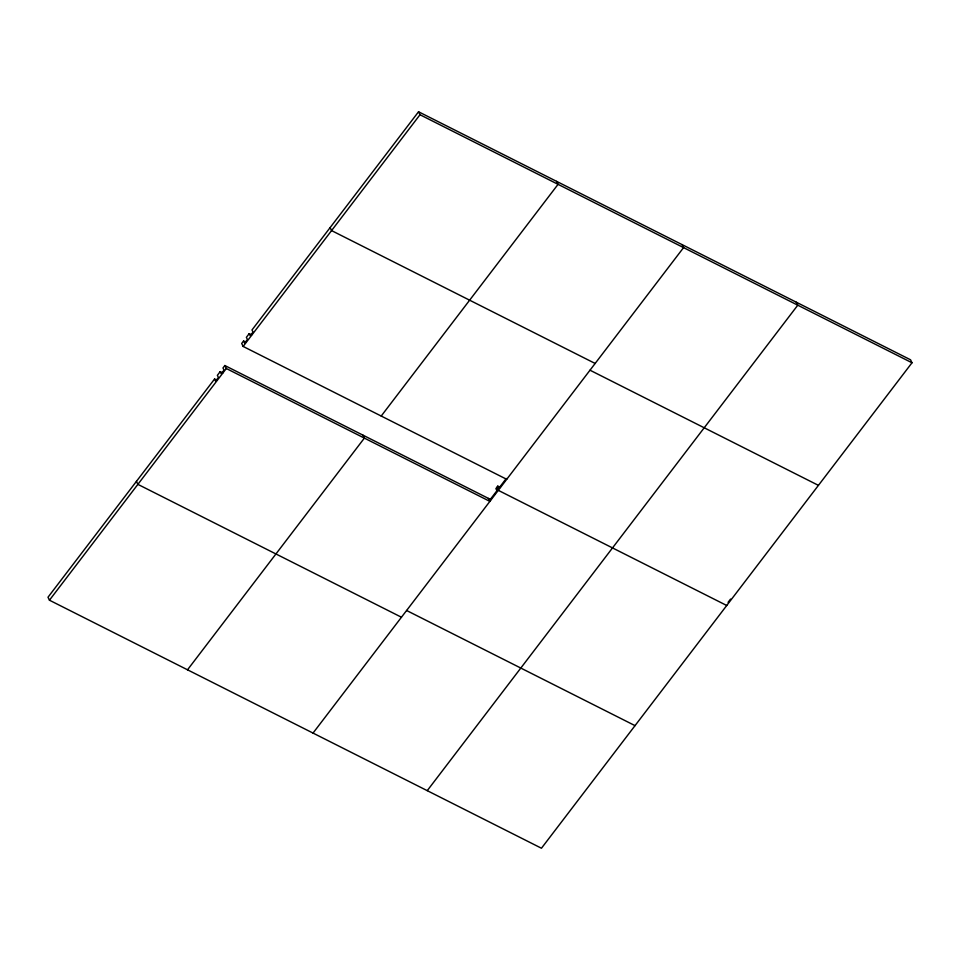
<?xml version="1.0" encoding="UTF-8"?>
<svg xmlns="http://www.w3.org/2000/svg" width="960" height="960" viewBox="0 0 960 960"><rect width="100%" height="100%" fill="white"/><g stroke="black" fill="none" stroke-linecap="round" stroke-linejoin="round"><path stroke-width="1.44" d="M217.068 380.28L214.56 379.02L48 597.228L49.452 600.204L541.452 848.232L912 362.772L910.548 359.796L418.548 111.768L251.988 329.976L253.02 332.1L250.224 335.784L249.18 333.66L246.372 337.332L247.416 339.456L244.608 343.14L243.564 341.016L241.692 343.464L243.144 346.44L506.724 479.316M222.828 372.996L220.176 371.664L217.368 375.336L218.4 377.46L215.592 381.144L214.56 379.02M490.932 499.668L224.856 365.532L222.984 367.98L224.016 370.104L221.208 373.788L220.176 371.664M49.452 600.204L226.308 368.508L224.856 365.532M243.144 346.44L420 114.732L418.548 111.768M187.512 669.804L364.368 438.108L362.916 435.132M381.216 416.04L558.06 184.332L556.608 181.368M500.436 487.488L497.784 486.144L495.912 488.604L496.944 490.716L489.456 500.532M506.304 478.464L498.816 488.268L497.784 486.144M313.032 733.08L683.568 247.608L682.116 244.644M427.236 790.656L797.784 305.184L796.332 302.22M728.076 602.34L730.572 599.064M420 114.732L912 362.772M595.14 363.456L331.572 230.592L330.12 227.616M590.004 370.2L818.424 485.364M249.18 333.66L251.688 334.92M243.564 341.016L246.216 342.348M726.732 605.496L498.3 490.344L496.848 487.368M226.308 368.508L489.876 501.372L488.424 498.408M406.596 610.488L635.028 725.64M401.448 617.232L137.88 484.356L136.428 481.38"/></g></svg>
